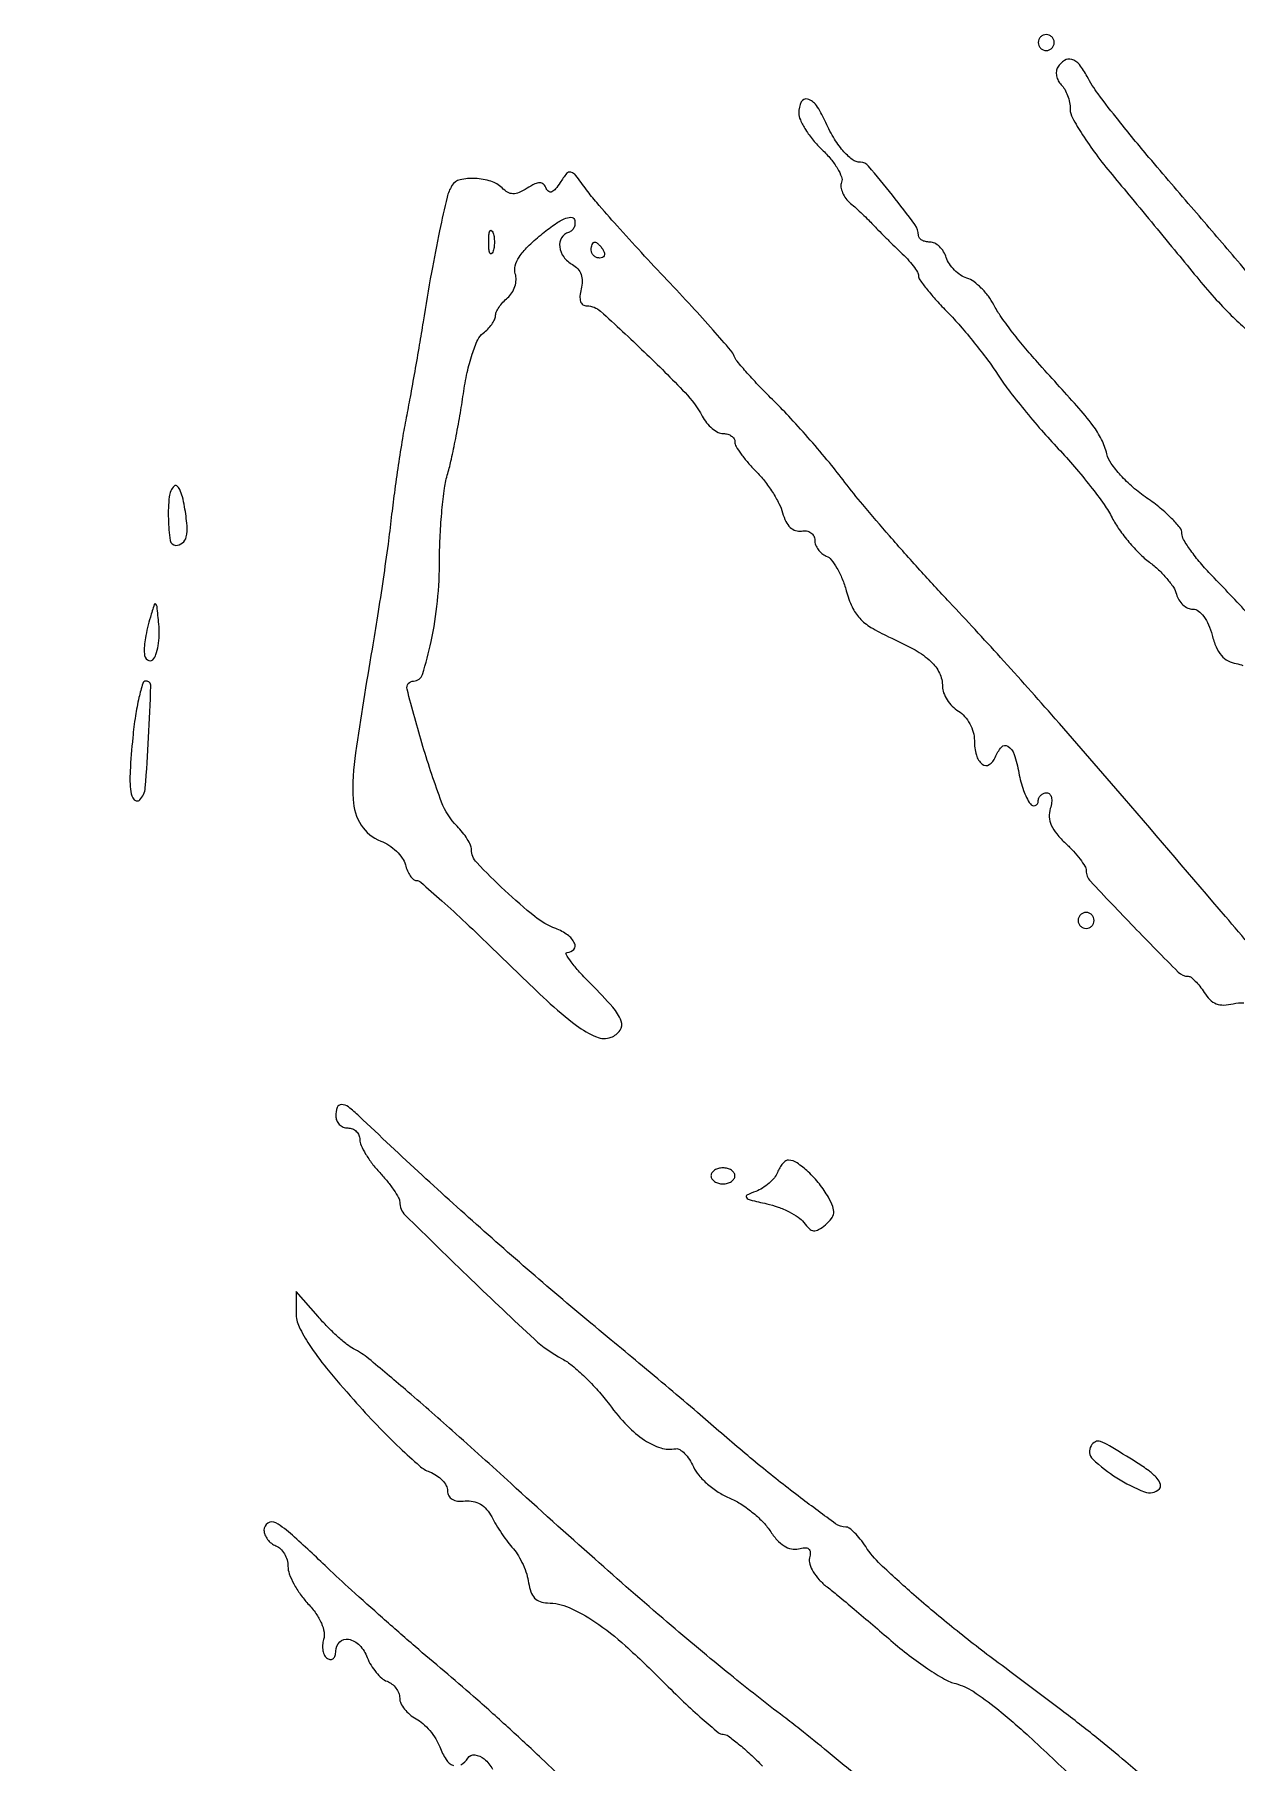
# Model space of a CAD drawing. Extents: x 0 to 2558, y 0 to 3412.
# Drawn here: x 735.3 to 885.8, y 3195.5 to 3412 of the extents above; entities that cross this region are included whole.
import ezdxf

# ---------------------------------------------------------------- set-up
doc = ezdxf.new("R2010")
doc.units = 0

msp = doc.modelspace()

# ---------------------------------------------------------------- linework, layer by layer
for points in [[(1286.775, 2242.902503, 0.000001), (1177.44536, 2242.627485, 0.134519)], [(1176.555032, 2242.380365, -0.000002), (1098.265318, 2241.934774, -0.000173)], [(888.344472, 3380.769034, 0.007366), (885.638779, 3384.034703, 0.001328), (880.5, 3390.021976, -0.002373), (874.86503, 3396.615194, -0.006993), (871.075774, 3401.220761, -0.009341), (868.50373, 3404.563716, -0.037225), (867.124802, 3406.75, 0.046388), (866.153776, 3408.228894, 0.148814), (865.192764, 3408.888664, 0.223842), (864.280995, 3408.765517, 0.111091), (863.446149, 3407.912868, 0.11056), (863.2733, 3407.413694, 0.077894), (863.298536, 3406.818176, 0.072722), (863.512254, 3406.219746, 0.074436), (863.887132, 3405.712868, -0.070102), (864.313697, 3405.146388, -0.038917), (864.673095, 3404.357863, -0.03793), (864.918134, 3403.486175, -0.049594), (865, 3402.662837, 0.126888), (865.282262, 3401.568493, 0.015992), (866.542187, 3399.451452, 0.017953), (868.239602, 3396.995299, 0.014021), (870.25, 3394.450736, -0.000957), (872.646732, 3391.574931, -0.000547), (875.529953, 3388.094154, -0.000547), (878.422422, 3384.58662, -0.000908), (880.851966, 3381.622924, 0.011774), (883.03934, 3379.069873, 0.014863), (885.185777, 3376.819128, 0.012959), (887.068846, 3375.052608, 0.105445)], [(887.33581, 3339.362024, 0.006576), (882.75, 3344.21329, -0.016864), (881.314111, 3345.7963, -0.021299), (880.101562, 3347.357399, -0.019965), (879.212022, 3348.721445, -0.135304), (879, 3349.490602, 0.170541), (878.745295, 3350.215639, 0.026142), (877.712336, 3351.374693, 0.026689), (876.295054, 3352.661594, 0.020307), (874.616461, 3353.919873, -0.028126), (872.869507, 3355.272548, -0.029729), (871.319354, 3356.789438, -0.03157), (870.142776, 3358.263352, -0.091419), (869.602904, 3359.446021, 0.053499), (868.928826, 3361.276727, 0.047137), (867.85801, 3363.008072, 0.020278), (865.832937, 3365.468419, 0.002179), (860.890696, 3370.951481, -0.011522), (859.23759, 3372.855854, -0.010447), (857.617656, 3374.896587, -0.010525), (856.244661, 3376.783619, -0.032689), (855.432458, 3378.130612, 0.041773), (854.748131, 3379.22032, 0.036073), (853.86058, 3380.239734, 0.037714), (852.914426, 3381.047946, 0.08123), (852.06212, 3381.480284, -0.070119), (851.266504, 3381.862004, -0.049188), (850.496304, 3382.49206, -0.049237), (849.864919, 3383.259473, -0.070801), (849.483765, 3384.051152, 0.062331), (849.140385, 3384.796271, 0.063745), (848.626091, 3385.427526, 0.070346), (848.026496, 3385.85501, 0.120302), (847.432612, 3386, -0.055164), (846.884587, 3386.060648, -0.074762), (846.42083, 3386.240351, -0.094233), (846.109736, 3386.506038, -0.170641), (846, 3386.818215, 0.160488), (845.549081, 3388.186872, 0.008555), (842.725527, 3391.873199, 0.007134), (839.746566, 3395.519493, 0.221394), (838.714572, 3396, -0.164987), (837.69759, 3396.344969, -0.053325), (836.529815, 3397.456231, -0.043694), (835.343926, 3399.130381, -0.0281), (834.259775, 3401.25, 0.047641), (833.206997, 3403.124122, 0.172647), (832.112413, 3403.908612, 0.363731), (831.317021, 3403.555523, 0.11432), (831, 3402.187091, 0.108834), (831.195138, 3401.301212, 0.032818), (831.859089, 3400.083665, 0.031169), (832.805292, 3398.778186, 0.029339), (833.924557, 3397.572279, -0.029188), (835.008159, 3396.405501, -0.038263), (835.845449, 3395.216672, -0.042323), (836.356423, 3394.165644, -0.185673), (836.356937, 3393.487781, 0.125718), (836.287939, 3392.897101, 0.067381), (836.483894, 3392.184624, 0.060369), (836.899138, 3391.465318, 0.057465), (837.480274, 3390.852593, -0.009286), (838.186445, 3390.238686, -0.006168), (838.974349, 3389.50977, -0.006209), (839.722004, 3388.78293, -0.012039), (840.297894, 3388.180667, 0.009102), (840.912854, 3387.529934, 0.003304), (841.807819, 3386.628781, 0.003275), (842.800446, 3385.655253, 0.0039), (843.75, 3384.750332, -0.018952), (844.611484, 3383.878382, -0.023701), (845.339062, 3383.0041, -0.022937), (845.868609, 3382.231411, -0.139634), (846, 3381.770099, 0.158034), (846.16555, 3381.2594, 0.011563), (847.070486, 3380.069202, 0.015225), (848.248239, 3378.681232, 0.010912), (849.644208, 3377.200434, -0.015321), (851.230046, 3375.488232, -0.009548), (852.987077, 3373.391026, -0.009579), (854.641915, 3371.254879, -0.017111), (855.906789, 3369.428589, 0.019851), (857.258212, 3367.499989, 0.008326), (859.22107, 3365.009981, 0.008222), (861.411267, 3362.413159, 0.010584), (863.512582, 3360.103819, -0.012847), (865.551362, 3357.842727, -0.011455), (867.553046, 3355.393282, -0.011575), (869.250919, 3353.108491, -0.034528), (870.263744, 3351.445006, 0.03376), (871.1499, 3349.984527, 0.021534), (872.362037, 3348.409513, 0.021623), (873.69033, 3346.961296, 0.037188), (874.930124, 3345.893541, -0.029966), (876.077116, 3344.934183, -0.028342), (877.124048, 3343.827502, -0.029525), (877.935915, 3342.741529, -0.08197), (878.32276, 3341.873764, 0.073325), (878.627369, 3341.157627, 0.070855), (879.12855, 3340.550418, 0.075804), (879.742939, 3340.14085, 0.1096), (880.377788, 3340, -0.160894), (881.066163, 3339.772603, -0.074153), (881.740736, 3339.097025, -0.058304), (882.334917, 3338.059608, -0.037869), (882.780515, 3336.75, 0.038324), (883.286846, 3335.266313, 0.074666), (883.943944, 3334.205396, 0.091866), (884.778131, 3333.525309, 0.089218), (885.809107, 3333.180449, -0.066563), (886.64657, 3332.94166, -0.07464)], [(891.172476, 3293.622405, -0.000106), (887.712345, 3297.674636, -0.000126), (884.448989, 3301.5, 0.000895), (871.806236, 3316.273958, 0.002701), (863.116307, 3326.282147, 0.003828), (856.275054, 3333.956473, 0.004938), (849.86923, 3340.893611, -0.00512), (846.171369, 3344.901114, -0.004448), (842.376753, 3349.174725, -0.004478), (839.010828, 3353.104634, -0.013106), (836.787215, 3355.893611, 0.010848), (834.83031, 3358.370928, 0.00678), (832.437684, 3361.189598, 0.006803), (830.003572, 3363.904103, 0.012288), (827.9265, 3366.049701, -0.007303), (826.125449, 3367.873436, -0.009646), (824.541646, 3369.589831, -0.007384), (823.27278, 3371.062533, -0.088047), (822.9001, 3371.712266, 0.091627), (822.482967, 3372.427676, 0.002915), (820.267529, 3374.971803, 0.005558), (817.594291, 3377.938599, 0.003818), (814.5, 3381.245817, -0.003706), (811.284612, 3384.680926, -0.004143), (808.238777, 3388.039037, -0.003822), (805.690328, 3390.940329, -0.021879), (804.419239, 3392.546875, 0.009401), (803.064384, 3394.349973, 0.160675), (802.456765, 3394.755901, 0.296977), (801.915513, 3394.5843, 0.031963), (801.111199, 3393.463622, -0.029398), (800.535211, 3392.652334, -0.122591), (800.061886, 3392.292012, -0.260988), (799.678353, 3392.331999, -0.13998), (799.370647, 3392.713938, 0.097155), (799.01782, 3393.236676, 0.195695), (798.566783, 3393.425707, 0.116833), (797.933346, 3393.28256, 0.025852), (796.953647, 3392.738979, -0.03609), (795.950678, 3392.209025, -0.106771), (795.191678, 3392.05421, -0.129209), (794.523293, 3392.238127, -0.065063), (793.824959, 3392.775041, 0.121225), (792.440079, 3393.612964, 0.064201), (790.451999, 3393.963709, 0.066894), (788.569256, 3393.799138, 0.201785), (787.541297, 3393.066819, 0.080614), (786.94455, 3391.626124, 0.005868), (786.003351, 3387.418723, 0.007725), (784.978352, 3382.17097, 0.004835), (783.933198, 3376, -0.002486), (783.457818, 3373.11082, -0.00164), (782.88388, 3369.79375, -0.00165), (782.304513, 3366.571667, -0.003195), (781.816326, 3364, 0.007734), (781.346274, 3361.395027, 0.003776), (780.823351, 3358.059375, 0.003745), (780.331596, 3354.581407, 0.005414), (779.95334, 3351.5, -0.005809), (779.5391, 3348.147371, -0.00263), (778.922455, 3343.765625, -0.002604), (778.223379, 3339.148899, -0.003563), (777.542699, 3335, 0.005611), (775.467351, 3322.017723, 0.048102), (775.166865, 3316.150168, 0.13183), (776.186958, 3312.933703, 0.160921), (778.624697, 3310.95259, -0.054192), (779.645951, 3310.431773, -0.04629), (780.59165, 3309.678853, -0.048547), (781.327701, 3308.820556, -0.089255), (781.7134, 3307.98796, 0.037591), (781.974823, 3307.227031, 0.049271), (782.329929, 3306.583963, 0.058449), (782.719624, 3306.139437, 0.185657), (783.082204, 3306, -0.181199), (783.63663, 3305.792257, -0.002742), (786.262194, 3303.47783, -0.006987), (789.287342, 3300.704738, -0.004514), (792.715572, 3297.413888, 0.004799), (799.419609, 3290.985862, 0.028124), (803.155742, 3287.848204, 0.057999), (805.648729, 3286.399388, 0.196728), (807.49228, 3286.358664, 0.151404), (808.603979, 3287.233876, 0.245338), (808.747232, 3288.400641, 0.091998), (807.705544, 3290.128685, 0.014859), (805, 3293, -0.01176), (803.534756, 3294.535842, -0.023719), (802.46875, 3295.825, -0.031002), (801.857669, 3296.754629, -0.575996), (802, 3297, 0.218343), (802.812859, 3297.372734, 0.299776), (802.912942, 3298.147804, 0.12442), (802.040212, 3299.180471, 0.064653), (800.543814, 3299.983342, -0.078759), (797.94244, 3301.474566, -0.01905), (794.18801, 3304.739678, -0.013876), (790.655073, 3308.246215, -0.192683), (790, 3309.882979, 0.107223), (789.880641, 3310.433171, 0.031421), (789.471163, 3311.200712, 0.02999), (788.888717, 3312.029001, 0.02815), (788.199705, 3312.800295, -0.108028), (786.251973, 3315.83785, -0.015846), (783.914778, 3322.814222, -0.010468), (781.931475, 3329.962659, -0.489392), (782.737469, 3331, 0.32883), (783.868922, 3331.834325, 0.02229), (784.94191, 3335.942849, 0.027511), (785.734907, 3340.988997, 0.025222), (786, 3346.240853, -0.012331), (786.074993, 3349.281344, -0.011315), (786.299989, 3352.403136, -0.011396), (786.627241, 3355.178577, -0.036078), (787.021239, 3357.006602, 0.016796), (787.477622, 3358.787849, 0.005867), (788.01751, 3361.377998, 0.005819), (788.545399, 3364.244375, 0.006762), (788.978721, 3366.982326, -0.017679), (789.458979, 3369.639759, -0.025188), (790.085955, 3371.954531, -0.02647), (790.779464, 3373.754259, -0.130404), (791.457483, 3374.592569, 0.039063), (792.047693, 3375.099315, 0.039986), (792.546886, 3375.687995, 0.043192), (792.892323, 3376.268129, 0.113163), (793, 3376.737798, -0.108478), (793.105037, 3377.216241, -0.039114), (793.447257, 3377.827466, -0.036558), (793.939952, 3378.460102, -0.035843), (794.522578, 3379.018738, 0.078447), (795.063017, 3379.633066, 0.064022), (795.434081, 3380.427318, 0.065217), (795.587107, 3381.27337, 0.08924), (795.48748, 3382.039448, -0.146157), (795.470802, 3383.016196, -0.077932), (795.977511, 3384.124749, -0.052777), (797.032631, 3385.403841, -0.02156), (798.710126, 3386.912592, -0.017191), (800.357507, 3388.177971, -0.048564), (801.612676, 3388.902584, -0.094021), (802.462406, 3389.109646, -0.337108), (802.895224, 3388.814327, -0.093615), (802.962181, 3388.321606, -0.096504), (802.843285, 3387.844104, -0.099113), (802.557815, 3387.45587, -0.10474), (802.15, 3387.216667, 0.182012), (801.285462, 3386.514923, 0.164441), (801.052479, 3385.382554, 0.130704), (801.555492, 3384.134003, 0.104799), (802.649704, 3383.17616, -0.083223), (803.316005, 3382.641446, -0.096333), (803.731248, 3381.94301, -0.089194), (803.8736, 3381.095437, -0.061141), (803.743323, 3380.126469, 0.04247), (803.588385, 3379.228644, 0.101923), (803.666931, 3378.561223, 0.158572), (803.966149, 3378.154962, 0.156626), (804.448703, 3378, -0.186566), (806.174564, 3377.332802, -0.006213), (811.64447, 3372.234926, -0.010627), (816.757414, 3367.137411, -0.068673), (818.89425, 3364.197596, 0.04753), (819.452729, 3363.356934, 0.048888), (820.155173, 3362.645544, 0.053777), (820.889007, 3362.157831, 0.120358), (821.535184, 3362, -0.069658), (822.095028, 3361.921625, -0.08563), (822.56971, 3361.692898, -0.100064), (822.887085, 3361.353217, -0.138882), (823, 3360.954545, 0.134284), (823.153103, 3360.394752, 0.02185), (823.773929, 3359.442264, 0.02274), (824.625896, 3358.359796, 0.018284), (825.634651, 3357.27444, -0.030188), (826.695256, 3356.077401, -0.02346), (827.70323, 3354.658811, -0.023986), (828.519737, 3353.242274, -0.051608), (828.976898, 3352.069894, 0.046705), (829.384551, 3350.993492, 0.087539), (829.931243, 3350.243691, 0.113302), (830.593723, 3349.846112, 0.123194), (831.342247, 3349.793837, -0.085448), (831.975204, 3349.796968, -0.109966), (832.513035, 3349.579285, -0.121686), (832.870855, 3349.175384, -0.121288), (833, 3348.650826, 0.090757), (833.10813, 3348.06002, 0.066675), (833.425229, 3347.472876, 0.065321), (833.894209, 3346.978258, 0.078947), (834.447589, 3346.658485, -0.135738), (835.075608, 3346.194564, -0.035823), (835.780084, 3345.149479, -0.033638), (836.440324, 3343.797398, -0.029034), (836.950955, 3342.301497, 0.039703), (837.689775, 3340.279144, 0.079109), (838.632058, 3338.864226, 0.071546), (840.033027, 3337.725409, 0.027657), (842.253366, 3336.55704, -0.018534), (845.572411, 3334.887078, -0.060972), (847.55729, 3333.454968, -0.096522), (848.624109, 3331.996515, -0.110216), (849, 3330.311975, 0.091525), (849.146285, 3329.519516, 0.052762), (849.5875, 3328.652015, 0.050338), (850.234965, 3327.845637, 0.058926), (851, 3327.232073, -0.075251), (851.769655, 3326.572582, -0.053667), (852.416083, 3325.637523, -0.053328), (852.85276, 3324.578487, -0.071255), (853, 3323.550543, 0.066401), (853.244747, 3321.715714, 0.157681), (853.988456, 3320.575603, 0.322288), (854.869858, 3320.52579, 0.160684), (855.614052, 3321.436618, -0.088108), (856.38684, 3322.719502, -0.375196), (857.203583, 3322.830419, -0.170667), (857.978808, 3321.810262, -0.031583), (858.56805, 3319.488955, 0.038142), (859.157601, 3317.287787, 0.065833), (860.013907, 3315.599593, 0.339927), (860.619629, 3315.402515, 0.317576), (861, 3315.940983, -0.099846), (861.081518, 3316.345132, -0.098131), (861.313545, 3316.688914, -0.097753), (861.660019, 3316.919183, -0.098237), (862.067388, 3317, -0.206394), (862.432709, 3316.84249, -0.136009), (862.649679, 3316.432058, -0.086535), (862.67731, 3315.794253, -0.044526), (862.503606, 3315.011362, 0.09383), (862.377958, 3313.971253, 0.087711), (862.634758, 3312.930291, 0.068539), (863.308601, 3311.8403, 0.033218), (864.436218, 3310.646691, -0.01968), (865.417812, 3309.662413, -0.024418), (866.246889, 3308.669772, -0.023892), (866.848384, 3307.789157, -0.13875), (867, 3307.253309, 0.190954), (867.527871, 3305.921516, 0.003336), (872.985001, 3300.196018, 0.003233), (878.528633, 3294.530699, 0.200053), (879.801942, 3294, -0.168924), (880.157048, 3293.876504, -0.031491), (880.677882, 3293.408202, -0.030571), (881.24281, 3292.756734, -0.023755), (881.777065, 3291.985368, 0.057609), (882.499203, 3291.080092, 0.103541), (883.292725, 3290.564702, 0.101149), (884.239651, 3290.404044, 0.053138), (885.427038, 3290.571044, -0.080171), (886.750252, 3290.684994, -0.093708)], [(876.603705, 3191.538737, 0.00424), (871.98264, 3195.578611, 0.00918), (868.348004, 3198.587925, 0.006614), (863.942864, 3202.006555, 0.001312), (855.961862, 3208, -0.009168), (850.485202, 3212.248974, -0.010436), (845.40375, 3216.520668, -0.009564), (841.246336, 3220.309418, -0.058214), (839.383156, 3222.537983, 0.023091), (838.701296, 3223.48065, 0.02965), (837.986427, 3224.276782, 0.030266), (837.331709, 3224.850241, 0.16621), (836.893643, 3225, -0.158027), (835.612648, 3225.415234, -0.005189), (831.232221, 3228.658323, -0.009787), (826.257083, 3232.577701, -0.007622), (821, 3237.024323, 0.002797), (818.330299, 3239.327008, 0.001223), (814.765625, 3242.351989, 0.001211), (810.965245, 3245.545298, 0.001618), (807.5, 3248.423716, -0.004492), (799.441976, 3255.195798, -0.004649), (791.59941, 3262.035314, -0.004603), (783.811196, 3269.085339, -0.004208), (775.916112, 3276.48937, 0.028034), (774.574103, 3277.632814, 0.162913), (773.705737, 3277.926989, 0.31841), (773.182564, 3277.55909, 0.085558), (773, 3276.5, 0.099038), (773.114514, 3275.927543, 0.097945), (773.440625, 3275.440625, 0.097945), (773.927543, 3275.114514, 0.099038), (774.5, 3275, -0.095524), (775.072537, 3274.889611, -0.097049), (775.559375, 3274.57451, -0.098728), (775.885298, 3274.104243, -0.102667), (776, 3273.551522, 0.108444), (776.160979, 3272.81803, 0.027638), (776.734375, 3271.736131, 0.026849), (777.543105, 3270.544574, 0.024361), (778.5, 3269.405499, -0.01687), (779.457229, 3268.30007, -0.021065), (780.265625, 3267.209334, -0.019843), (780.857519, 3266.25682, -0.129804), (781, 3265.717234, 0.200932), (781.682541, 3264.087368, 0.00249), (789.963787, 3256.014604, 0.005508), (797.890141, 3248.531299, 0.064165), (801.35721, 3246.069276, -0.051251), (802.610972, 3245.22665, -0.018747), (804.202918, 3243.797278, -0.018356), (805.83889, 3242.093023, -0.020927), (807.271944, 3240.343916, 0.029476), (809.526279, 3237.686356, 0.055345), (811.681742, 3235.878953, 0.07243), (813.710928, 3234.917179, 0.121119), (815.586608, 3234.810266, -0.189585), (816.083152, 3234.714464, -0.058444), (816.685774, 3234.225075, -0.049104), (817.290404, 3233.467885, -0.037062), (817.802575, 3232.533955, 0.070829), (818.474249, 3231.483622, 0.036426), (819.578264, 3230.374723, 0.035306), (820.904034, 3229.378944, 0.044489), (822.261564, 3228.664071, -0.042139), (823.667337, 3227.932198, -0.028433), (825.138729, 3226.879342, -0.028685), (826.454551, 3225.689192, -0.049568), (827.380518, 3224.542008, 0.037884), (828.26553, 3223.391673, 0.068921), (829.169584, 3222.627616, 0.088519), (830.072999, 3222.258935, 0.117199), (830.958151, 3222.278805, -0.048051), (831.766163, 3222.408995, -0.19155), (832.234301, 3222.25656, -0.219642), (832.431214, 3221.843735, -0.063297), (832.348883, 3221.123229, 0.14), (832.37815, 3220.353281, 0.056819), (832.819423, 3219.390348, 0.04979), (833.567796, 3218.390881, 0.042563), (834.536625, 3217.5, -0.007836), (835.885188, 3216.422553, -0.002203), (837.955972, 3214.69885, -0.00222), (840.280065, 3212.729231, -0.002339), (842.546512, 3210.772681, 0.01572), (844.820338, 3208.913581, 0.016601), (847.166429, 3207.236032, 0.016445), (849.276797, 3205.928575, 0.069078), (850.656405, 3205.371389, -0.084074), (852.836468, 3204.414369, -0.024275), (855.819413, 3202.239684, -0.016826), (859.854747, 3198.756165, -0.005207), (865.692215, 3193.25, 0.019942)], [(838.743382, 3193.454161, 0.00173), (834.663927, 3196.804066, 0.001639), (831.138256, 3199.659654, 0.008132), (829.124385, 3201.226607, -0.009831), (822.392522, 3206.501365, -0.005738), (814.522739, 3213.07327, -0.004908), (805.435115, 3220.996595, -0.003072), (794.947923, 3230.438958, 0.002542), (787.592707, 3237.075518, 0.005125), (781.714912, 3242.217718, 0.00429), (777.122904, 3246.084858, 0.053859), (775.232246, 3247.333642, -0.049991), (774.385379, 3247.883662, -0.014847), (773.208937, 3248.885877, -0.014736), (771.946584, 3250.097172, -0.015403), (770.776901, 3251.363459), (768.053802, 3254.5), (768.026901, 3251.799104, 0.112555), (768.397087, 3250.097448, 0.036966), (769.661369, 3247.849222, 0.025829), (771.832444, 3244.919912, 0.009022), (775.242925, 3240.931993, 0.009436), (778.181566, 3237.742099, 0.011944), (781.021256, 3234.912526, 0.010064), (783.487068, 3232.662825, 0.089274), (784.742925, 3231.90764, -0.0544), (785.606135, 3231.46697, -0.057394), (786.336984, 3230.857148, -0.064123), (786.834442, 3230.178719, -0.12683), (787, 3229.536541, 0.121984), (787.153015, 3228.91868, 0.140362), (787.572246, 3228.481496, 0.107175), (788.260464, 3228.258061, 0.052251), (789.188393, 3228.26179, -0.077521), (790.197421, 3228.215031, -0.08514), (791.109231, 3227.860419, -0.080055), (791.893106, 3227.199435, -0.05922), (792.527173, 3226.256886, 0.018988), (793.081452, 3225.270253, 0.011858), (793.800835, 3224.156602, 0.011897), (794.563071, 3223.091261, 0.021118), (795.247606, 3222.256886, -0.048241), (795.874048, 3221.402899, -0.028629), (796.456669, 3220.28171, -0.028456), (796.913888, 3219.085547, -0.04317), (797.158825, 3218, 0.051645), (797.431182, 3216.88139, 0.102204), (797.903295, 3216.103924, 0.118577), (798.590911, 3215.648179, 0.085529), (799.5, 3215.484049, -0.10144), (802.236476, 3214.900321, -0.046298), (805.449806, 3213.124443, -0.033861), (809.283525, 3210.117558, -0.014473), (814, 3205.619027, 0.007331), (816.566587, 3203.10006, 0.010815), (818.898197, 3200.972188, 0.006327), (820.900289, 3199.267073, 0.168837), (821.547052, 3199.024892, -0.152138), (822.146637, 3198.822377, -0.013516), (823.426604, 3197.839774, -0.016668), (824.912299, 3196.549586, -0.012222), (826.475196, 3195.025402, 0.012175)], [(802.166209, 3192.695414, 0.007317), (798.761652, 3196.006814, 0.004179), (794.558545, 3199.910936, 0.004173), (790.263165, 3203.769148, 0.006906), (786.566295, 3206.944628, -0.004338), (782.935802, 3210.030833, -0.002943), (778.852806, 3213.605426, -0.002966), (774.950324, 3217.104306, -0.005934), (771.915358, 3219.924417, 0.005575), (767.560171, 3223.977109, 0.051064), (765.482675, 3225.511807, 0.279977), (764.495555, 3225.50019, 0.258821), (764, 3224.606989, 0.096313), (764.111903, 3224.031441, 0.06686), (764.440625, 3223.454091, 0.064359), (764.926569, 3222.962529, 0.074185), (765.5, 3222.638374, -0.102069), (766.073599, 3222.270843, -0.066782), (766.559375, 3221.650269, -0.063206), (766.887969, 3220.882813, -0.069688), (767, 3220.082907, 0.090316), (767.172659, 3219.134843, 0.032928), (767.738979, 3217.887257, 0.031354), (768.55294, 3216.573369, 0.032533), (769.515674, 3215.388587, -0.034105), (770.511927, 3214.154657, -0.049471), (771.1976, 3212.935094, -0.05946), (771.534507, 3211.824527, -0.121364), (771.474997, 3210.921222, 0.060771), (771.339896, 3210.203029, 0.066094), (771.387773, 3209.494298, 0.074687), (771.603018, 3208.901952, 0.130631), (771.959323, 3208.52514, 0.131712), (772.354694, 3208.406442, 0.190097), (772.694301, 3208.52886, 0.143955), (772.923365, 3208.891662, 0.069418), (773, 3209.440983, -0.200563), (773.487863, 3210.608294, -0.250046), (774.598368, 3210.93848, -0.152856), (775.974171, 3210.178992, -0.100261), (776.948147, 3208.636385, 0.044143), (777.408434, 3207.687276, 0.038829), (778.045942, 3206.789363, 0.040819), (778.754429, 3206.068313, 0.086763), (779.423396, 3205.667769, -0.075708), (780.026105, 3205.324651, -0.064695), (780.536873, 3204.800979, -0.066829), (780.882326, 3204.183763, -0.094479), (781, 3203.566569, 0.112315), (781.148513, 3202.913768, 0.055366), (781.601561, 3202.187931, 0.050895), (782.264562, 3201.504635, 0.05189), (783.047868, 3200.974382, -0.059836), (783.899818, 3200.377763, -0.035199), (784.766592, 3199.483828, -0.034747), (785.5181, 3198.453415, -0.049378), (786.023117, 3197.439198, 0.053032), (786.815146, 3195.877223, 0.155746), (787.736698, 3195.121987, 0.234157)], [(788.671287, 3195.199269, 0.119234), (789.530011, 3196.048558, -0.297378), (790.402792, 3196.458512, -0.140053), (791.591971, 3195.931345, -0.09747), (792.640018, 3194.637709, -0.117681)]]:
    msp.add_lwpolyline(points, format="xyb")
for points in [[(861, 3411, 0.099038), (861.076342, 3410.618362, 0.097945), (861.29375, 3410.29375, 0.097945), (861.618362, 3410.076342, 0.099038), (862, 3410, 0.099038), (862.381638, 3410.076342, 0.097945), (862.70625, 3410.29375, 0.097945), (862.923658, 3410.618362, 0.099038), (863, 3411, 0.099038), (862.923658, 3411.381638, 0.097945), (862.70625, 3411.70625, 0.097945), (862.381638, 3411.923658, 0.099038), (862, 3412, 0.099038), (861.618362, 3411.923658, 0.097945), (861.29375, 3411.70625, 0.097945), (861.076342, 3411.381638, 0.099038)], [(792.662281, 3384.75, -0.174857), (792.474999, 3384.540618, -0.447206), (792.306058, 3384.601562, -0.078554), (792.189089, 3385.10856, -0.017491), (792.157895, 3386, -0.017491), (792.189089, 3386.89144, -0.078554), (792.306058, 3387.398438, -0.447206), (792.474999, 3387.459382, -0.174857), (792.662281, 3387.25, -0.057986), (792.818615, 3386.679992, -0.037979), (792.87034, 3386, -0.037979), (792.818615, 3385.320008, -0.057986)], [(806.5, 3385, -0.082592), (806.656512, 3384.6179, -0.161196), (806.6254, 3384.29375, -0.182303), (806.413961, 3384.078288, -0.108972), (806.059017, 3384, -0.093332), (805.654762, 3384.076123, -0.09642), (805.311086, 3384.29375, -0.099167), (805.081062, 3384.618444, -0.105053), (805, 3385, -0.042167), (805.032345, 3385.382849, -0.061769), (805.129539, 3385.70625, -0.081139), (805.272352, 3385.92554, -0.210953), (805.440983, 3386, -0.151918), (805.65171, 3385.934461, -0.038439), (805.933975, 3385.70625, -0.035638), (806.231006, 3385.382774, -0.029505)], [(752.75, 3355.426315, 0.171784), (752.122102, 3354.088274, 0.031066), (752.020589, 3351.300771, 0.028411), (752.243415, 3348.606572, 0.373971), (752.940983, 3348, 0.169201), (753.789834, 3348.295719, 0.1701), (754.268938, 3349.054212, 0.079772), (754.363834, 3350.464518, 0.018238), (754.056528, 3352.842982, 0.024206), (753.789974, 3354.073245, 0.051664), (753.443168, 3354.980816, 0.100211), (753.080106, 3355.440972, 0.392136)], [(749.763655, 3339, 0.025431), (749.138227, 3336.394529, 0.060752), (749.012452, 3334.412736, 0.211666), (749.411312, 3333.637441, 0.383231), (750.072842, 3333.672842, 0.118779), (750.46454, 3334.313229, 0.036398), (750.735702, 3335.422577, 0.034135), (750.867312, 3336.751318, 0.031458), (750.822842, 3338.122842, 0.002442), (750.600397, 3340.335621, 0.195966), (750.439229, 3340.636256, 0.531485), (750.247984, 3340.58015, 0.005489)], [(747.55914, 3323.903404, 0.010429), (747.233459, 3319.701983, 0.042414), (747.305873, 3317.141357, 0.153897), (747.754849, 3316.131765, 0.43236), (748.443885, 3316.110552, 0.178448), (749.136422, 3317.611786, 0.006645), (749.552043, 3323.923553, 0.004758), (749.829327, 3330.37592, 0.424039), (749.22577, 3331, 0.330859), (748.813431, 3330.693608, 0.015511), (748.337166, 3328.915375, 0.020448), (747.896979, 3326.623814, 0.012668)], [(866, 3301, 0.099038), (866.076342, 3300.618362, 0.097945), (866.29375, 3300.29375, 0.097945), (866.618362, 3300.076342, 0.099038), (867, 3300, 0.099038), (867.381638, 3300.076342, 0.097945), (867.70625, 3300.29375, 0.097945), (867.923658, 3300.618362, 0.099038), (868, 3301, 0.099038), (867.923658, 3301.381638, 0.097945), (867.70625, 3301.70625, 0.097945), (867.381638, 3301.923658, 0.099038), (867, 3302, 0.099038), (866.618362, 3301.923658, 0.097945), (866.29375, 3301.70625, 0.097945), (866.076342, 3301.381638, 0.099038)], [(820, 3269, 0.148195), (820.115568, 3268.618646, 0.098894), (820.440625, 3268.29375, 0.082425), (820.926543, 3268.074694, 0.064853), (821.5, 3268, 0.064853), (822.073457, 3268.074694, 0.082425), (822.559375, 3268.29375, 0.098894), (822.884432, 3268.618646, 0.148195), (823, 3269, 0.148195), (822.884432, 3269.381354, 0.098894), (822.559375, 3269.70625, 0.082425), (822.073457, 3269.925306, 0.064853), (821.5, 3270, 0.064853), (820.926543, 3269.925306, 0.082425), (820.440625, 3269.70625, 0.098894), (820.115568, 3269.381354, 0.148195)], [(828.329515, 3269.416319, -0.079972), (827.944334, 3268.752868, -0.042327), (827.280239, 3268.068298, -0.040735), (826.463519, 3267.467106, -0.049685), (825.6109, 3267.051203, 0.024167), (824.50299, 3266.579031, 0.497306), (824.4419, 3266.272347, 0.15236), (824.923954, 3265.982049, 0.005825), (826.985712, 3265.503657, -0.032369), (828.404917, 3265.093928, -0.030605), (829.787094, 3264.498165, -0.032047), (830.943001, 3263.817428, -0.085991), (831.6275, 3263.15652, 0.041959), (832.300557, 3262.381716, 0.168523), (832.860572, 3262.11959, 0.162341), (833.475724, 3262.255862, 0.03823), (834.347004, 3262.873025, 0.052677), (835.092664, 3263.63769, 0.141908), (835.375439, 3264.334267, 0.121082), (835.263377, 3265.145303, 0.03343), (834.705217, 3266.315307, 0.039862), (833.583422, 3267.984792, 0.037186), (832.186642, 3269.497225, 0.038385), (830.787102, 3270.615293, 0.140067), (829.718615, 3270.968197, 0.163613), (829.375617, 3270.868201, 0.058232), (828.988246, 3270.525452, 0.050108), (828.61973, 3270.019997, 0.040882)], [(867.615222, 3235.186433, 0.355344), (867.834464, 3233.500032, 0.048629), (870.844088, 3231.157108, 0.046986), (874.323525, 3229.387944, 0.298928), (876.171022, 3229.771022, 0.281969), (876.307053, 3230.337356, 0.099249), (875.880344, 3231.097022, 0.055174), (874.883209, 3232.027672, 0.021142), (873.313662, 3233.097798, 0.0025), (869.914849, 3235.186922, 0.048741), (868.805733, 3235.720945, 0.205764), (868.163514, 3235.685882, 0.14011)]]:
    msp.add_lwpolyline(points, format="xyb", close=True)

doc.saveas('drawing.dxf')
